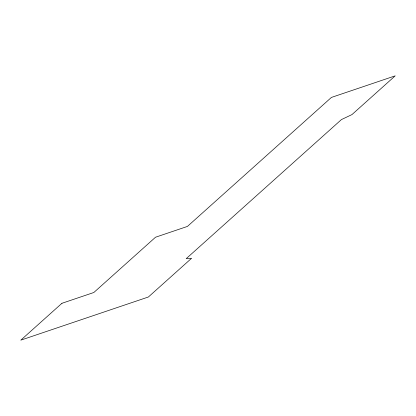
<?xml version="1.0" encoding="UTF-8"?>
<svg xmlns="http://www.w3.org/2000/svg" width="416" height="416" viewBox="0 0 416 416"><rect width="100%" height="100%" fill="white"/><g stroke="black" fill="none" stroke-linecap="round" stroke-linejoin="round"><path stroke-width="0.62" d="M61.937 303.295L20.8 340.153L148.366 297.008L191.599 258.268L186.196 258.664L341.422 119.584L351.967 114.582L395.2 75.847L331.417 97.422L187.429 226.429L155.537 237.219L93.829 292.505L61.937 303.295"/></g></svg>
